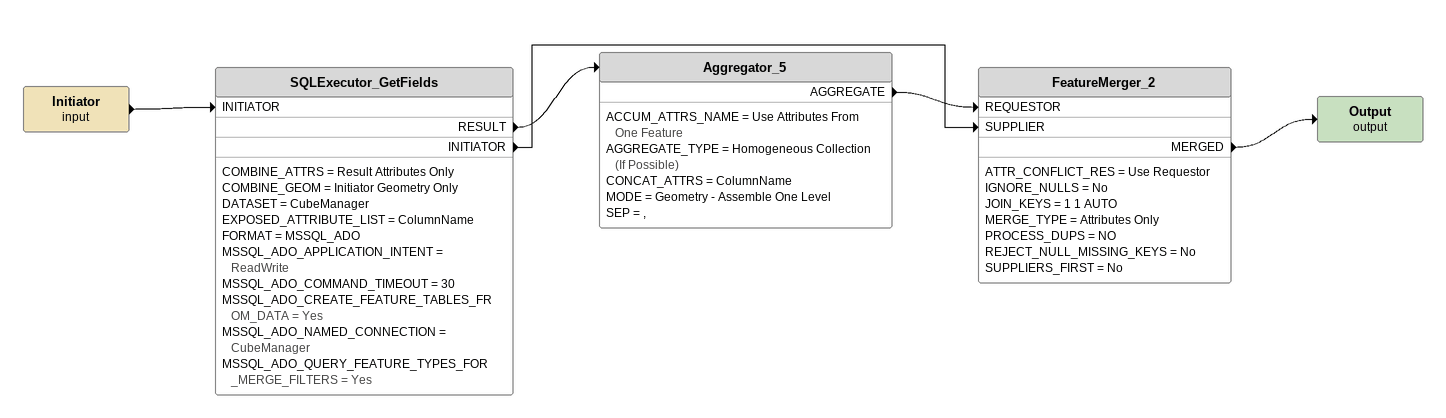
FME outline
Initiator (input)
    -> SQLExecutor_GetFields [INITIATOR]
SQLExecutor_GetFields
    COMBINE_ATTRS = Result Attributes Only
    COMBINE_GEOM = Initiator Geometry Only
    DATASET = CubeManager
    EXPOSED_ATTRIBUTE_LIST = ColumnName
    FORMAT = MSSQL_ADO
    MSSQL_ADO_APPLICATION_INTENT = ReadWrite
    MSSQL_ADO_COMMAND_TIMEOUT = 30
    MSSQL_ADO_CREATE_FEATURE_TABLES_FROM_DATA = Yes
    MSSQL_ADO_NAMED_CONNECTION = CubeManager
    MSSQL_ADO_QUERY_FEATURE_TYPES_FOR_MERGE_FILTERS = Yes
    RESULT -> Aggregator_5
    INITIATOR -> FeatureMerger_2 [SUPPLIER]
Aggregator_5
    ACCUM_ATTRS_NAME = Use Attributes From One Feature
    AGGREGATE_TYPE = Homogeneous Collection (If Possible)
    CONCAT_ATTRS = ColumnName
    MODE = Geometry - Assemble One Level
    SEP = ,
    AGGREGATE -> FeatureMerger_2 [REQUESTOR]
FeatureMerger_2
    ATTR_CONFLICT_RES = Use Requestor
    IGNORE_NULLS = No
    JOIN_KEYS = 1 1 AUTO
    MERGE_TYPE = Attributes Only
    PROCESS_DUPS = NO
    REJECT_NULL_MISSING_KEYS = No
    SUPPLIERS_FIRST = No
    MERGED -> Output (output)
Output (output)
